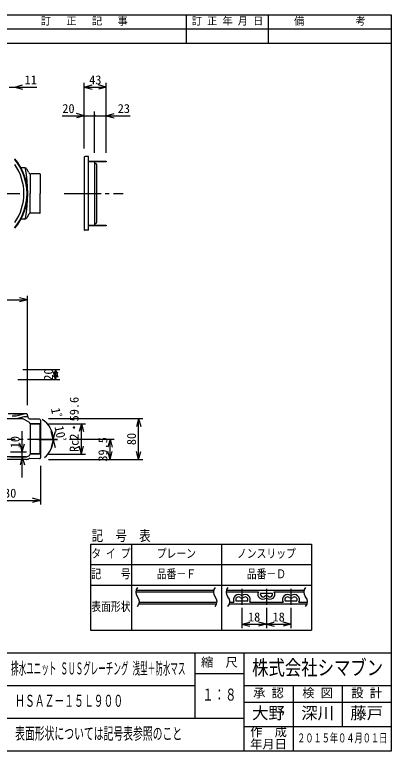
# Model space of a CAD drawing. Units: millimetres, scale not verified. Extents: x -1092 to 1092, y -744 to 696.
# Drawn here: x 356 to 1092, y -744 to 696 of the extents above; entities that cross this region are included whole.
import ezdxf
from ezdxf.enums import TextEntityAlignment as Align

# ---------------------------------------------------------------- set-up
doc = ezdxf.new("R2010")
doc.units = ezdxf.units.MM
doc.header["$LTSCALE"] = 8
doc.linetypes.add('CHAIN1', pattern=[8, 5, -1, 1, -1])
doc.linetypes.add('CHAIN2', pattern=[12, 9, -1, 1, -1])
for name, color, linetype in [('0-0_計極細', 2, 'Continuous'), ('0-1_計細線', 3, 'Continuous'), ('0-5_寸法線', 7, 'Continuous'), ('0-7_枠細線', 5, 'Continuous'), ('0-8_枠中線', 5, 'Continuous')]:
    doc.layers.add(name, color=color, linetype=linetype)
doc.styles.add('ＭＳ ゴシック', font='')
doc.styles.get('ＭＳ ゴシック').set_extended_font_data('MS Gothic')

msp = doc.modelspace()

# ---------------------------------------------------------------- hatches: boundary and pattern name
at = {"layer": '0-5_寸法線'}
msp.add_hatch(color=256, dxfattribs=at).paths.add_polyline_path([(514.404, 498.534, 1), (509.604, 498.534, 1)])

# ---------------------------------------------------------------- linework, layer by layer
at = {"layer": '0-0_計極細', "linetype": 'CHAIN2'}
for p, q in [((-549.168, 346.534), (365.861, 346.534)), ((452.761, 346.534), (567.984, 346.534))]:
    msp.add_line(p, q, dxfattribs=at)
at = {"layer": '0-0_計極細', "linetype": 'CHAIN1'}
msp.add_line((252.801, -133.966), (426.426, -133.966), dxfattribs=at)
at = {"layer": '0-1_計細線'}
for p, q in [((500.004, 418.534), (493.004, 418.534)), ((500.004, 274.534), (500.004, 418.534)), ((492.004, 417.534), (492.004, 275.534)), ((502.004, 408.534), (502.004, 409.734)), ((512.004, 408.534), (512.004, 409.734)), ((512.004, 407.534), (512.004, 285.534)), ((512.504, 405.034), (514.504, 405.034)), ((514.004, 408.534), (514.004, 409.734)), ((516.004, 408.534), (516.004, 409.734)), ((516.004, 403.534), (516.004, 289.534)), ((518.004, 408.534), (518.004, 409.734)), ((532.004, 408.534), (532.004, 409.734)), ((375.535, 396.534), (368.335, 396.534)), ((382.77, 387.905), (380.059, 393.664)), ((386.09, 384.034), (386.09, 346.534)), ((405.004, 385.034), (387.294, 385.034)), ((406.004, 384.034), (406.004, 346.534)), ((386.09, 309.034), (386.09, 346.534)), ((406.004, 309.034), (406.004, 346.534)), ((382.77, 305.164), (380.059, 299.405)), ((405.004, 308.034), (387.294, 308.034)), ((375.535, 296.534), (368.335, 296.534)), ((512.504, 288.034), (514.504, 288.034)), ((500.004, 274.534), (493.004, 274.534)), ((502.004, 283.334), (502.004, 284.534)), ((512.004, 283.334), (512.004, 284.534)), ((514.004, 283.334), (514.004, 284.534)), ((516.004, 283.334), (516.004, 284.534)), ((518.004, 283.334), (518.004, 284.534)), ((532.004, 283.334), (532.004, 284.534)), ((342.926, -83.466), (379.742, -83.466)), ((353.391, -84.29), (373.469, -84.29)), ((358.583, -88.466), (374.17, -84.29)), ((374.169, -84.29), (374.242, -83.466)), ((379.742, -83.466), (381.573, -90.79)), ((331.24, -93.466), (371.308, -93.466)), ((351.241, -88.466), (358.583, -88.466)), ((354.501, -93.466), (359.241, -93.466)), ((384.742, -101.222), (371.308, -93.466)), ((404.281, -94.922), (386.328, -94.577)), ((406.243, -96.921), (406.243, -169.937)), ((404.743, -104.633), (386.223, -104.277)), ((406.243, -103.661), (386.242, -103.277)), ((386.242, -103.82), (386.242, -163.115)), ((406.243, -103.661), (404.743, -104.633)), ((404.743, -104.633), (404.743, -162.245)), ((378.45, -168.466), (276.196, -168.466)), ((404.204, -171.937), (385.57, -171.579)), ((406.243, -163.274), (386.242, -162.89)), ((404.743, -162.245), (386.261, -161.891)), ((406.243, -163.274), (404.743, -162.245)), ((379.035, -173.466), (222.333, -173.466))]:
    msp.add_line(p, q, dxfattribs=at)
for points in [[(500.004, 409.734), (535.004, 409.734), (535.004, 408.534), (500.004, 408.534)], [(500.004, 284.534), (535.004, 284.534), (535.004, 283.334), (500.004, 283.334)]]:
    msp.add_lwpolyline(points, close=True, dxfattribs=at)
msp.add_lwpolyline([(359.883, -93.294), (374.17, -89.466), (381.242, -89.466)], dxfattribs=at)
for centre, radius, start, end in [((493.004, 417.534), 1, 90, 180), ((276.005, 346.534), 104.999, 319.63235, 40.36765), ((276.005, 346.534), 103.999, 320.28481, 39.71519), ((511.004, 407.534), 1, 0, 90), ((512.504, 405.534), 0.5, 180, 270), ((514.504, 403.534), 1.5, 0, 90), ((276.005, 346.534), 98, 324.71867, 35.28133), ((375.535, 391.534), 5, 25.2083, 90), ((101.337, 346.534), 279.999, 349.95893, 10.04107), ((387.294, 390.034), 5, 205.2083, 270), ((405.004, 384.034), 1, 0, 90), ((387.294, 303.034), 5, 90, 154.7917), ((405.004, 309.034), 1, 270, 360), ((375.535, 301.534), 5, 270, 334.7917), ((512.504, 287.534), 0.5, 90, 180), ((514.504, 289.534), 1.5, 270, 360), ((493.004, 275.534), 1, 180, 270), ((511.004, 285.534), 1, 270, 360), ((386.424, -89.578), 5, 194.03624, 268.9), ((404.243, -96.921), 2, 0, 88.9), ((383.242, -103.82), 3, 0, 60.23101), ((378.45, -165.466), 3, 270, 292.48305), ((362.388, -126.656), 45.002, 292.48305, 299.76899), ((362.388, -126.656), 50.002, 291.71126, 294.81818), ((385.474, -176.579), 5, 88.9, 114.81818), ((383.242, -163.115), 3, 299.76899, 360), ((404.243, -169.937), 2, 268.9, 360), ((379.035, -168.466), 5, 270, 291.71126)]:
    msp.add_arc(centre, radius, start, end, dxfattribs=at)
at = {"layer": '0-5_寸法線'}
for p, q in [((492.004, 434.534), (492.004, 562.534)), ((535.004, 425.734), (535.004, 562.534)), ((345.004, 554.534), (399.281, 554.534)), ((356.004, 554.534), (371.459, 558.675)), ((356.004, 554.534), (371.459, 550.393)), ((492.004, 554.534), (507.459, 558.675)), ((492.004, 554.534), (507.459, 550.393)), ((492.004, 554.534), (535.004, 554.534)), ((535.004, 554.534), (519.549, 558.675)), ((535.004, 554.534), (519.549, 550.393)), ((492.004, 434.534), (492.004, 506.534)), ((512.004, 425.734), (512.004, 506.534)), ((535.004, 425.734), (535.004, 506.534)), ((449.042, 498.534), (512.004, 498.534)), ((492.004, 498.534), (476.549, 502.675)), ((492.004, 498.534), (476.549, 494.393)), ((512.004, 498.534), (581.345, 498.534)), ((535.004, 498.534), (550.459, 502.675)), ((535.004, 498.534), (550.459, 494.393)), ((381.004, -67.466), (381.004, 146.534)), ((171.004, 138.534), (381.004, 138.534)), ((381.004, 138.534), (365.549, 142.675)), ((381.004, 138.534), (365.549, 134.393)), ((372.004, 2.534), (444.004, 2.534)), ((436.004, 2.534), (431.863, -12.921)), ((436.004, 2.534), (440.145, -12.921)), ((436.004, -17.466), (436.004, 2.534)), ((436.004, -17.466), (431.863, -2.011)), ((436.004, -17.466), (440.145, -2.011)), ((362.004, -17.466), (444.004, -17.466)), ((422.243, -93.466), (606.243, -93.466)), ((598.243, -93.466), (594.102, -108.921)), ((598.243, -93.466), (602.384, -108.921)), ((598.243, -173.466), (598.243, -93.466)), ((422.242, -103.661), (494.243, -103.661)), ((486.243, -103.661), (482.102, -119.116)), ((486.243, -103.661), (490.384, -119.116)), ((486.243, -163.274), (486.243, -103.661)), ((370.694, -208.466), (370.694, -118.466)), ((431.394, -133.966), (427.253, -118.511)), ((431.394, -133.966), (435.535, -118.511)), ((370.694, -158.466), (366.553, -143.011)), ((370.694, -158.466), (374.835, -143.011)), ((402.189, -134.273), (439.384, -134.987)), ((402.192, -133.966), (439.394, -133.966)), ((431.385, -134.834), (426.948, -150.206)), ((431.385, -134.834), (435.229, -150.365)), ((463.004, -133.965), (550.243, -133.965)), ((542.243, -133.965), (538.102, -149.42)), ((542.243, -133.965), (546.384, -149.42)), ((542.243, -173.465), (542.243, -133.965)), ((486.243, -163.274), (482.102, -147.819)), ((486.243, -163.274), (490.384, -147.819)), ((542.243, -173.465), (538.102, -158.011)), ((542.243, -173.465), (546.384, -158.011)), ((598.243, -173.466), (594.102, -158.011)), ((598.243, -173.466), (602.384, -158.011)), ((348.02, -158.466), (378.694, -158.466)), ((348.02, -168.466), (378.694, -168.466)), ((370.694, -168.466), (366.553, -183.92)), ((370.694, -168.466), (374.835, -183.92)), ((422.242, -163.274), (494.243, -163.274)), ((406.243, -185.937), (406.243, -261.466)), ((422.242, -173.465), (550.243, -173.465)), ((422.243, -173.466), (606.243, -173.466)), ((276.004, -253.466), (406.243, -253.466)), ((406.243, -253.466), (390.788, -249.325)), ((406.243, -253.466), (390.788, -257.607))]:
    msp.add_line(p, q, dxfattribs=at)
for start, end in [(0, 58.89099), (308.1978, 358.9), (358.9, 360)]:
    msp.add_arc((386.192, -133.966), 45.202, start, end, dxfattribs=at)
at = {"layer": '0-7_枠細線'}
for p, q in [((692, 640), (692, 696)), ((852, 640), (852, 696)), ((1092, 668), (236, 668)), ((1092, 640), (236, 640)), ((503.954, -339.127), (935.954, -339.127)), ((503.954, -339.127), (503.954, -507.127)), ((583.954, -339.127), (583.954, -507.127)), ((759.954, -339.127), (759.954, -507.127)), ((935.954, -339.127), (935.954, -507.127)), ((503.954, -379.127), (935.954, -379.127)), ((503.954, -419.127), (935.954, -419.127)), ((593.062, -428.856), (744.871, -428.856)), ((769.862, -428.856), (921.671, -428.856)), ((592.476, -432.056), (744.285, -432.056)), ((769.276, -432.056), (832.576, -432.056)), ((836.4, -434.723), (859.509, -434.723)), ((863.333, -432.056), (921.085, -432.056)), ((599.038, -455.523), (750.847, -455.523)), ((599.624, -452.323), (751.433, -452.323)), ((775.839, -455.523), (927.647, -455.523)), ((776.425, -452.323), (784.576, -452.323)), ((788.4, -449.656), (811.509, -449.656)), ((815.333, -452.323), (880.576, -452.323)), ((884.4, -449.656), (907.509, -449.656)), ((911.333, -452.323), (928.233, -452.323)), ((799.954, -463.523), (799.954, -503.523)), ((847.954, -463.523), (847.954, -503.523)), ((895.954, -463.523), (895.954, -503.523)), ((799.954, -495.523), (815.409, -491.382)), ((799.954, -495.523), (815.409, -499.664)), ((799.954, -495.523), (847.954, -495.523)), ((847.954, -495.523), (832.5, -491.382)), ((847.954, -495.523), (832.5, -499.664)), ((847.954, -495.523), (863.409, -491.382)), ((847.954, -495.523), (863.409, -499.664)), ((847.954, -495.523), (895.954, -495.523)), ((895.954, -495.523), (880.5, -491.382)), ((895.954, -495.523), (880.5, -499.664)), ((503.954, -507.127), (935.954, -507.127)), ((708, -552), (708, -680)), ((804, -552), (804, -744)), ((708, -592), (804, -592)), ((708, -616), (292, -616)), ((1092, -616), (804, -616)), ((900, -616), (900, -744)), ((996, -616), (996, -696)), ((804, -648), (1092, -648)), ((804, -680), (292, -680)), ((1092, -696), (804, -696))]:
    msp.add_line(p, q, dxfattribs=at)
at = {"layer": '0-7_枠細線', "linetype": 'CHAIN1'}
for p, q in [((799.954, -426.616), (799.954, -457.573)), ((847.954, -426.616), (847.954, -457.573)), ((895.954, -426.616), (895.954, -457.573))]:
    msp.add_line(p, q, dxfattribs=at)
at = {"layer": '0-7_枠細線'}
for centre, radius, start, end in [((606.193, -432.915), 13.745, 137.56163, 222.43837), ((758.002, -432.915), 13.745, 137.56163, 222.43837), ((782.994, -432.915), 13.745, 137.56163, 222.43837), ((934.803, -432.915), 13.745, 137.56163, 222.43837), ((585.906, -451.464), 13.745, 317.56163, 42.43837), ((737.715, -451.464), 13.745, 317.56163, 42.43837), ((762.707, -451.464), 13.745, 317.56163, 42.43837), ((793.288, -447.523), 9.947, 51.31781, 208.85363), ((793.288, -447.523), 5.333, 51.31781, 203.57818), ((799.954, -439.196), 5.333, 231.31781, 308.68219), ((799.954, -439.196), 0.72, 231.31781, 308.68219), ((806.621, -447.523), 9.947, 331.14637, 128.68219), ((806.621, -447.523), 5.333, 336.42182, 128.68219), ((841.288, -436.856), 9.947, 151.14637, 308.68219), ((841.288, -436.856), 5.333, 156.42182, 308.68219), ((847.954, -445.183), 5.333, 51.31781, 128.68219), ((847.954, -445.183), 0.72, 51.31781, 128.68219), ((854.621, -436.856), 9.947, 231.31781, 28.85363), ((854.621, -436.856), 5.333, 231.31781, 23.57818), ((889.288, -447.523), 9.947, 51.31781, 208.85363), ((889.288, -447.523), 5.333, 51.31781, 203.57818), ((895.954, -439.196), 5.333, 231.31781, 308.68219), ((895.954, -439.196), 0.72, 231.31781, 308.68219), ((902.621, -447.523), 9.947, 331.14637, 128.68219), ((902.621, -447.523), 5.333, 336.42182, 128.68219), ((914.516, -451.464), 13.745, 317.56163, 42.43837)]:
    msp.add_arc(centre, radius, start, end, dxfattribs=at)
at = {"layer": '0-8_枠中線'}
msp.add_lwpolyline([(-1092, -744), (-1092, 696), (1092, 696), (1092, -744)], close=True, dxfattribs=at)
msp.add_lwpolyline([(1092, -552), (292, -552), (292, -744)], dxfattribs=at)

# ---------------------------------------------------------------- texts
at = {"layer": '0-5_寸法線', "style": 'ＭＳ ゴシック'}
for s, p in [('11', (375.281, 554.534)), ('43', (501.504, 554.534)), ('20', (449.042, 498.534)), ('23', (557.345, 498.534)), ('130', (323.123, -253.466))]:
    msp.add_text(s, height=17.6, dxfattribs=at).set_placement(p, align=Align.BOTTOM_LEFT)
for s, rotation, p in [('20', 90, (436.004, -19.466)), ('Rc2・59.6', 90, (486.243, -158.9)), ('1゜10’', 281.127, (421.589, -75.309)), ('10', 90, (370.694, -151.658)), ('80', 90, (598.243, -145.466)), ('39.5', 90, (542.243, -177.715))]:
    msp.add_text(s, height=17.6, rotation=rotation, dxfattribs=at).set_placement(p, align=Align.BOTTOM_LEFT)
at = {"layer": '0-7_枠細線', "style": 'ＭＳ ゴシック'}
for s, height, p in [('訂\u3000 正\u3000 記\u3000 事', 14.66, (407, 672)), ('訂 正 年 月 日', 14.66, (702, 672)), ('備\u3000\u3000\u3000\u3000\u3000考', 14.66, (902, 672)), ('18', 17.6, (811.954, -495.523)), ('18', 17.6, (859.954, -495.523)), ('縮\u3000尺', 17.6, (720, -584)), ('検 図', 17.6, (918, -644)), ('設 計', 17.6, (1014, -644)), ('承 認', 17.6, (822, -644)), ('大野', 23.46, (820, -688)), ('深川', 23.46, (916, -688)), ('藤戸', 23.46, (1012, -688)), ('作\u3000成', 17.6, (816, -720)), ('年月日', 17.6, (816, -744))]:
    msp.add_text(s, height=height, dxfattribs=at).set_placement(p, align=Align.BOTTOM_LEFT)
for s, height, width, p in [('タ イ プ', 17.6, 0.8, (505.554, -371.127)), ('プレーン', 17.6, 0.8, (633.554, -371.127)), ('ノンスリップ', 17.6, 0.8, (790.354, -371.127)), ('記\u3000\u3000号', 17.6, 0.8, (505.554, -411.127)), ('品番－Ｆ', 17.6, 0.8, (633.554, -411.127)), ('品番－Ｄ', 17.6, 0.8, (809.554, -411.127)), ('表面形状', 17.6, 0.8, (505.554, -475.127)), ('株式会社シマブン', 29.33, 0.8, (820, -604)), ('排水ユニット ＳＵＳグレーチング 浅型＋防水マス', 23.46, 0.45, (348.8, -600.751)), ('ＨＳＡＺ－１５Ｌ９００', 23.46, 0.6, (356.8, -664)), ('１：８', 23.46, 0.7, (722.4, -652)), ('表面形状については記号表参照のこと', 23.46, 0.6, (356.8, -728)), ('２０１５年０４月０１日', 17.6, 0.65, (908, -732))]:
    msp.add_text(s, height=height, dxfattribs=dict(at, width=width)).set_placement(p, align=Align.BOTTOM_LEFT)
at = {"layer": '0-7_枠細線', "insert": (506.449, -335.127), "char_height": 20.53, "attachment_point": 7, "style": 'ＭＳ ゴシック'}
msp.add_mtext('\\T2.07;\\W0.8;記号表', dxfattribs=at)

doc.saveas('drawing.dxf')
